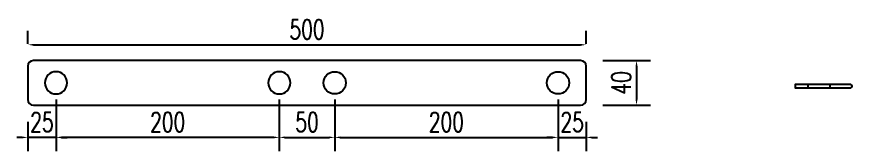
# Model space of a CAD drawing. Header units: millimetres. Extents: x -1088552 to 100, y 985 to 1353733.
# Drawn here: x -946702 to -945954, y 1262036 to 1262157 of the extents above; entities that cross this region are included whole.
import ezdxf

# ---------------------------------------------------------------- set-up
doc = ezdxf.new("R2010")
doc.units = ezdxf.units.MM
doc.header["$LTSCALE"] = 10
doc.layers.get('DEFPOINTS').update_dxf_attribs({"linetype": 'CONTINUOUS'})
doc.layers.add('W-STEEL_FRAME钢架', color=3, linetype='CONTINUOUS')
doc.styles.add('STANDARD_T3', font='simplex.shx', dxfattribs={"width": 0.7, "bigfont": 'gbcbig.shx'})
doc.dimstyles.new('W&&5', dxfattribs={"dimtxt": 17.5, "dimasz": 5, "dimexe": 12.5, "dimexo": 15, "dimgap": 5, "dimtad": 1, "dimdec": 0, "dimzin": 0, "dimdsep": 46, "dimtxsty": 'STANDARD_T3', "dimcen": 0.09, "dimclrd": 1, "dimclre": 1, "dimclrt": 7, "dimazin": 2, "dimtfac": 1, "dimtdec": 0, "dimtix": 1, "dimtmove": 2, "dimatfit": 3, "dimfxl": 100, "dimtolj": 1, "dimtzin": 0, "dimarcsym": 0})

# ---------------------------------------------------------------- blocks, each defined once
blk = doc.blocks.new('*D149')
at = {"layer": 'DEFPOINTS', "color": 0, "transparency": 16777216}
for p in [(-946467.26, 1262097.47), (-946417.65, 1262097.47), (-946417.65, 1262048.5)]:
    blk.add_point(p, dxfattribs=at)
at = {"layer": 'W-STEEL_FRAME钢架', "color": 1, "lineweight": -2, "transparency": 16777216}
for p, q in [((-946467.26, 1262082.47), (-946467.26, 1262036)), ((-946417.65, 1262082.47), (-946417.65, 1262036)), ((-946462.26, 1262048.5), (-946422.65, 1262048.5))]:
    blk.add_line(p, q, dxfattribs=at)
at = {"layer": 'W-STEEL_FRAME钢架', "color": 1, "transparency": 16777216}
for points in [[(-946462.26, 1262049.34), (-946462.26, 1262047.67), (-946467.26, 1262048.5)], [(-946422.65, 1262049.34), (-946422.65, 1262047.67), (-946417.65, 1262048.5)]]:
    blk.add_solid(points, dxfattribs=at)
at = {"layer": 'W-STEEL_FRAME钢架', "color": 7, "transparency": 16777216, "insert": (-946442.46, 1262062.25), "char_height": 17.5, "attachment_point": 5, "style": 'STANDARD_T3'}
blk.add_mtext('\\A1;50', dxfattribs=at)
blk = doc.blocks.new('*D150')
at = {"layer": 'DEFPOINTS', "color": 0, "transparency": 16777216}
for p in [(-946192.46, 1262131.65), (-946692.46, 1262117.47), (-946192.46, 1262117.47)]:
    blk.add_point(p, dxfattribs=at)
at = {"layer": 'W-STEEL_FRAME钢架', "color": 1, "lineweight": -2, "transparency": 16777216}
for p, q in [((-946692.46, 1262132.47), (-946692.46, 1262144.15)), ((-946192.46, 1262132.47), (-946192.46, 1262144.15)), ((-946687.46, 1262131.65), (-946197.46, 1262131.65))]:
    blk.add_line(p, q, dxfattribs=at)
at = {"layer": 'W-STEEL_FRAME钢架', "color": 1, "transparency": 16777216}
for points in [[(-946687.46, 1262132.48), (-946687.46, 1262130.81), (-946692.46, 1262131.65)], [(-946197.46, 1262132.48), (-946197.46, 1262130.81), (-946192.46, 1262131.65)]]:
    blk.add_solid(points, dxfattribs=at)
at = {"layer": 'W-STEEL_FRAME钢架', "color": 7, "transparency": 16777216, "insert": (-946442.46, 1262145.4), "char_height": 17.5, "attachment_point": 5, "style": 'STANDARD_T3'}
blk.add_mtext('\\A1;500', dxfattribs=at)
blk = doc.blocks.new('*U172')
at = {"layer": 'W-STEEL_FRAME钢架', "transparency": 33554687}
blk.add_circle((0, 0), 10, dxfattribs=at)
blk = doc.blocks.new('*U173')
at = {"layer": 'W-STEEL_FRAME钢架', "color": 0, "linetype": 'ByBlock', "lineweight": -2, "transparency": 16777216}
for p in [(0, 0), (200, 0)]:
    blk.add_blockref('*U172', p, dxfattribs=at)
blk = doc.blocks.new('*D184')
at = {"layer": 'DEFPOINTS', "color": 0, "transparency": 16777216}
for p in [(-946667.26, 1262097.47), (-946467.26, 1262097.47), (-946667.26, 1262048.5)]:
    blk.add_point(p, dxfattribs=at)
at = {"layer": 'W-STEEL_FRAME钢架', "color": 1, "lineweight": -2, "transparency": 16777216}
for p, q in [((-946667.26, 1262082.47), (-946667.26, 1262036)), ((-946467.26, 1262082.47), (-946467.26, 1262036)), ((-946472.26, 1262048.5), (-946662.26, 1262048.5))]:
    blk.add_line(p, q, dxfattribs=at)
at = {"layer": 'W-STEEL_FRAME钢架', "color": 1, "transparency": 16777216}
for points in [[(-946662.26, 1262049.34), (-946662.26, 1262047.67), (-946667.26, 1262048.5)], [(-946472.26, 1262049.34), (-946472.26, 1262047.67), (-946467.26, 1262048.5)]]:
    blk.add_solid(points, dxfattribs=at)
at = {"layer": 'W-STEEL_FRAME钢架', "color": 7, "transparency": 16777216, "insert": (-946567.26, 1262062.25), "char_height": 17.5, "attachment_point": 5, "style": 'STANDARD_T3'}
blk.add_mtext('\\A1;200', dxfattribs=at)
blk = doc.blocks.new('*D185')
at = {"layer": 'DEFPOINTS', "color": 0, "transparency": 16777216}
for p in [(-946667.26, 1262097.47), (-946692.46, 1262077.47), (-946692.46, 1262048.5)]:
    blk.add_point(p, dxfattribs=at)
at = {"layer": 'W-STEEL_FRAME钢架', "color": 1, "lineweight": -2, "transparency": 16777216}
for p, q in [((-946667.26, 1262082.47), (-946667.26, 1262036)), ((-946692.46, 1262062.47), (-946692.46, 1262036)), ((-946697.46, 1262048.5), (-946702.46, 1262048.5)), ((-946667.26, 1262048.5), (-946692.46, 1262048.5)), ((-946662.26, 1262048.5), (-946657.26, 1262048.5))]:
    blk.add_line(p, q, dxfattribs=at)
at = {"layer": 'W-STEEL_FRAME钢架', "color": 1, "transparency": 16777216}
for points in [[(-946697.46, 1262049.34), (-946697.46, 1262047.67), (-946692.46, 1262048.5)], [(-946662.26, 1262049.34), (-946662.26, 1262047.67), (-946667.26, 1262048.5)]]:
    blk.add_solid(points, dxfattribs=at)
at = {"layer": 'W-STEEL_FRAME钢架', "color": 7, "transparency": 16777216, "insert": (-946679.86, 1262062.25), "char_height": 17.5, "attachment_point": 5, "style": 'STANDARD_T3'}
blk.add_mtext('\\A1;25', dxfattribs=at)
blk = doc.blocks.new('*D186')
at = {"layer": 'DEFPOINTS', "color": 0, "transparency": 16777216}
for p in [(-946417.65, 1262097.47), (-946217.65, 1262097.47), (-946217.65, 1262048.5)]:
    blk.add_point(p, dxfattribs=at)
at = {"layer": 'W-STEEL_FRAME钢架', "color": 1, "lineweight": -2, "transparency": 16777216}
for p, q in [((-946417.65, 1262082.47), (-946417.65, 1262036)), ((-946217.65, 1262082.47), (-946217.65, 1262036)), ((-946412.65, 1262048.5), (-946222.65, 1262048.5))]:
    blk.add_line(p, q, dxfattribs=at)
at = {"layer": 'W-STEEL_FRAME钢架', "color": 1, "transparency": 16777216}
for points in [[(-946412.65, 1262049.34), (-946412.65, 1262047.67), (-946417.65, 1262048.5)], [(-946222.65, 1262049.34), (-946222.65, 1262047.67), (-946217.65, 1262048.5)]]:
    blk.add_solid(points, dxfattribs=at)
at = {"layer": 'W-STEEL_FRAME钢架', "color": 7, "transparency": 16777216, "insert": (-946317.65, 1262062.25), "char_height": 17.5, "attachment_point": 5, "style": 'STANDARD_T3'}
blk.add_mtext('\\A1;200', dxfattribs=at)
blk = doc.blocks.new('*D187')
at = {"layer": 'DEFPOINTS', "color": 0, "transparency": 16777216}
for p in [(-946217.65, 1262097.47), (-946192.46, 1262077.47), (-946192.46, 1262048.5)]:
    blk.add_point(p, dxfattribs=at)
at = {"layer": 'W-STEEL_FRAME钢架', "color": 1, "lineweight": -2, "transparency": 16777216}
for p, q in [((-946217.65, 1262082.47), (-946217.65, 1262036)), ((-946192.46, 1262062.47), (-946192.46, 1262036)), ((-946222.65, 1262048.5), (-946227.65, 1262048.5)), ((-946217.65, 1262048.5), (-946192.46, 1262048.5)), ((-946187.46, 1262048.5), (-946182.46, 1262048.5))]:
    blk.add_line(p, q, dxfattribs=at)
at = {"layer": 'W-STEEL_FRAME钢架', "color": 1, "transparency": 16777216}
for points in [[(-946222.65, 1262049.34), (-946222.65, 1262047.67), (-946217.65, 1262048.5)], [(-946187.46, 1262049.34), (-946187.46, 1262047.67), (-946192.46, 1262048.5)]]:
    blk.add_solid(points, dxfattribs=at)
at = {"layer": 'W-STEEL_FRAME钢架', "color": 7, "transparency": 16777216, "insert": (-946205.05, 1262062.25), "char_height": 17.5, "attachment_point": 5, "style": 'STANDARD_T3'}
blk.add_mtext('\\A1;25', dxfattribs=at)
blk = doc.blocks.new('*U195')
at = {"layer": 'W-STEEL_FRAME钢架', "transparency": 33554687}
blk.add_circle((0, 0), 10, dxfattribs=at)
blk = doc.blocks.new('*U196')
at = {"layer": 'W-STEEL_FRAME钢架', "color": 0, "linetype": 'ByBlock', "lineweight": -2, "transparency": 16777216}
for p in [(0, 0), (200, 0)]:
    blk.add_blockref('*U195', p, dxfattribs=at)
blk = doc.blocks.new('*D604')
at = {"layer": 'DEFPOINTS', "color": 0, "transparency": 16777216}
for p in [(-946192.46, 1262117.47), (-946192.46, 1262077.47), (-946147.35, 1262077.47)]:
    blk.add_point(p, dxfattribs=at)
at = {"layer": 'W-STEEL_FRAME钢架', "color": 1, "lineweight": -2, "transparency": 16777216}
for p, q in [((-946177.46, 1262117.47), (-946134.85, 1262117.47)), ((-946147.35, 1262112.47), (-946147.35, 1262082.47)), ((-946177.46, 1262077.47), (-946134.85, 1262077.47))]:
    blk.add_line(p, q, dxfattribs=at)
at = {"layer": 'W-STEEL_FRAME钢架', "color": 1, "transparency": 16777216}
for points in [[(-946148.19, 1262112.47), (-946146.52, 1262112.47), (-946147.35, 1262117.47)], [(-946148.19, 1262082.47), (-946146.52, 1262082.47), (-946147.35, 1262077.47)]]:
    blk.add_solid(points, dxfattribs=at)
at = {"layer": 'W-STEEL_FRAME钢架', "color": 7, "transparency": 16777216, "insert": (-946161.1, 1262097.47), "char_height": 17.5, "attachment_point": 5, "rotation": 90, "style": 'STANDARD_T3'}
blk.add_mtext('\\A1;40', dxfattribs=at)

msp = doc.modelspace()

# ---------------------------------------------------------------- linework, layer by layer
at = {"layer": 'W-STEEL_FRAME钢架', "transparency": 33554687}
for p, q in [((-946197.46, 1262117.47), (-946687.46, 1262117.47)), ((-946692.46, 1262112.47), (-946692.46, 1262082.47)), ((-946192.46, 1262082.47), (-946192.46, 1262112.47)), ((-946687.46, 1262077.47), (-946197.46, 1262077.47))]:
    msp.add_line(p, q, dxfattribs=at)
msp.add_lwpolyline([(-945955.3, 1262096.03), (-946005.3, 1262096.03), (-946005.3, 1262096.03), (-946005.3, 1262093.03), (-946005.3, 1262093.03), (-945955.3, 1262093.03, 0.776493), (-945955.3, 1262096.03)], format="xyb", dxfattribs=at)
at = {"layer": 'W-STEEL_FRAME钢架', "color": 1, "transparency": 33554687}
msp.add_lwpolyline([(-945993.8, 1262093.03), (-945973.8, 1262093.03), (-945973.8, 1262096.03), (-945993.8, 1262096.03)], close=True, dxfattribs=at)
at = {"layer": 'W-STEEL_FRAME钢架', "transparency": 33554687}
for centre, start, end in [((-946687.46, 1262112.47), 90, 180), ((-946197.46, 1262112.47), 0, 90), ((-946687.46, 1262082.47), 180, 270), ((-946197.46, 1262082.47), 270, 0)]:
    msp.add_arc(centre, 5, start, end, dxfattribs=at)

# ---------------------------------------------------------------- block references
at = {"layer": 'W-STEEL_FRAME钢架', "transparency": 33554687, "xscale": -1}
msp.add_blockref('*U196', (-946467.26, 1262097.47), dxfattribs=at)
at = {"layer": 'W-STEEL_FRAME钢架', "transparency": 33554687}
msp.add_blockref('*U173', (-946417.65, 1262097.47), dxfattribs=at)

# ---------------------------------------------------------------- dimensions: what is measured, and where the dimension line sits
for base, p1, p2, picture, middle in [((-946192.46, 1262131.65), (-946692.46, 1262117.47), (-946192.46, 1262117.47), '*D150', (-946442.46, 1262145.4)), ((-946692.46, 1262048.5), (-946667.26, 1262097.47), (-946692.46, 1262077.47), '*D185', (-946679.86, 1262062.25)), ((-946667.26, 1262048.5), (-946467.26, 1262097.47), (-946667.26, 1262097.47), '*D184', (-946567.26, 1262062.25)), ((-946417.65, 1262048.5), (-946467.26, 1262097.47), (-946417.65, 1262097.47), '*D149', (-946442.46, 1262062.25)), ((-946217.65, 1262048.5), (-946417.65, 1262097.47), (-946217.65, 1262097.47), '*D186', (-946317.65, 1262062.25)), ((-946192.46, 1262048.5), (-946217.65, 1262097.47), (-946192.46, 1262077.47), '*D187', (-946205.05, 1262062.25))]:
    dim = msp.add_linear_dim(base=base, p1=p1, p2=p2, dimstyle='W&&5', dxfattribs=at)
    dim.commit()
    dim.dimension.update_dxf_attribs({"geometry": picture, "text_midpoint": middle})
dim = msp.add_linear_dim(base=(-946147.35, 1262077.47), p1=(-946192.46, 1262117.47), p2=(-946192.46, 1262077.47), angle=90, dimstyle='W&&5', dxfattribs=at)
dim.commit()
dim.dimension.update_dxf_attribs({"geometry": '*D604', "text_midpoint": (-946161.1, 1262097.47)})

doc.saveas('drawing.dxf')
